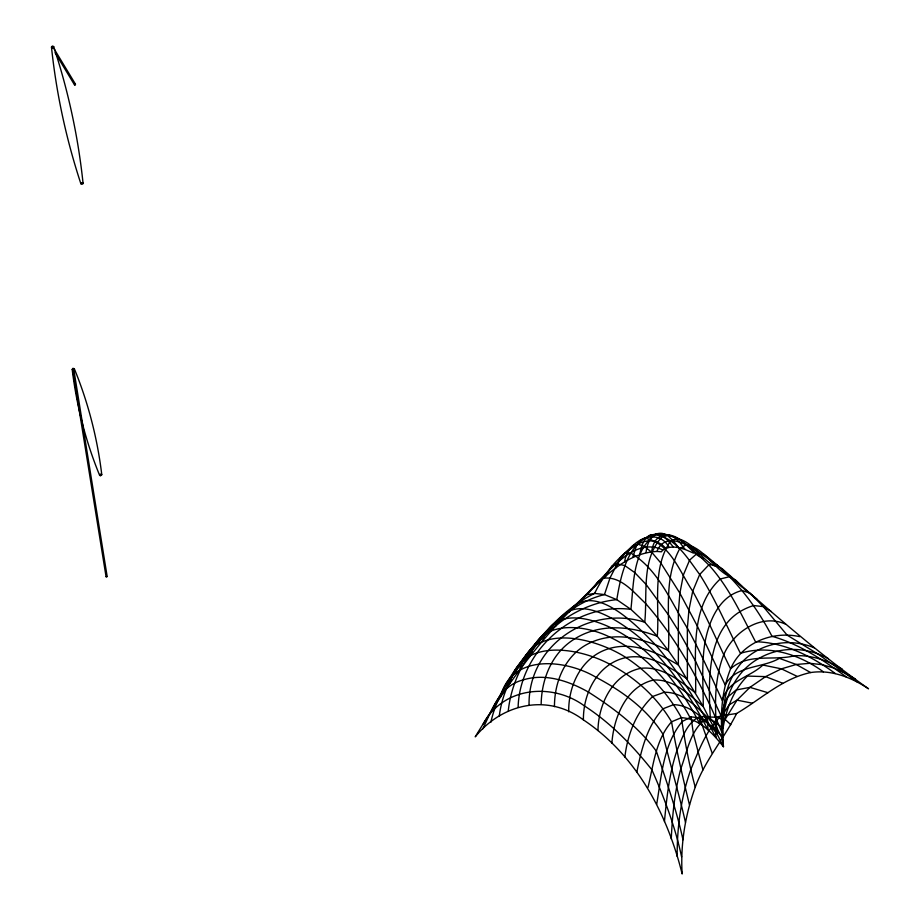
<?xml version="1.0" encoding="UTF-8"?>
<svg xmlns="http://www.w3.org/2000/svg" width="920" height="920" viewBox="0 0 920 920"><rect width="100%" height="100%" fill="white"/><g stroke="black" fill="none" stroke-linecap="round" stroke-linejoin="round"><path stroke-width="1.38" d="M677.166 856.428C677.028 826.85 681.042 797.111 690.931 769.166C698.901 750.467 706.1 730.043 721.222 715.829L736.632 713.483C760.851 699.223 782.391 678.523 810.623 672.554C831.266 669.38 851.621 677.488 868.526 688.793C816.971 652.441 769.741 610.696 722.522 569.02C708.377 560.705 669.173 522.365 656.88 551.436C618.861 553.506 594.584 589.179 568.56 612.456C531.99 649.531 502.09 692.415 475.226 736.851C502.032 703.65 547.688 693.105 583.406 719.888C636.237 754.986 667.253 813.717 682.157 874C680.306 844.583 685.25 814.867 695.255 787.198C704.904 760.38 724.029 738.737 736.632 713.483M80.879 183.747L80.868 183.712C66.275 139.357 56.338 93.484 51.474 47.046L52.417 46.034L53.659 46.552C68.252 90.896 78.177 136.769 83.053 183.206C83.329 184.851 79.534 184.402 81.409 182.689M671.266 838.936C672.347 815.35 674.636 791.706 680.777 768.844C687.458 750.812 690.805 727.306 708.906 717.002L716.611 717.244L721.222 715.829L730.802 724.707M107.168 576.553L106.064 576.725L107.168 576.518L73.899 370.185L72.806 370.415L74.336 368.782C88.216 402.638 97.405 438.391 101.775 474.72L100.36 475.928L99.854 474.386M106.064 576.691L72.806 370.415M568.709 711.827C568.284 685.009 581.946 656.42 609.293 648.531C633.891 641.401 657.65 652.694 678.373 664.942L703.282 706.606L723.453 746.706C721.406 717.358 721.763 684.342 742.808 661.296C761.3 642.654 790.222 637.64 814.211 647.83M554.461 706.652C554.357 680.374 566.352 652.763 591.79 642.091C617.251 631.108 644.828 638.952 668.414 650.67L678.373 664.942L678.362 612.064L679.88 593.193L683.422 574.873L689.597 560.119L697.21 553.346L703.938 554.277C722.338 568.445 738.265 584.959 756.838 599.046M583.406 719.888C583.096 692.944 597.827 663.665 625.98 657.558C649.117 653.246 669.196 666.804 687.389 679.04L687.355 628.153L688.953 609.822L692.725 591.215L699.694 574.494L708.791 564.926L716.438 564.523C739.622 584.441 757.931 609.247 771.983 636.295C799.606 644.081 823.687 660.399 846.63 677.131M541.155 704.352C541.535 678.615 552.253 652.222 575.115 638.618C600.185 623.162 630.901 626.083 657.282 636.318L668.414 650.67C670.335 616.825 662.871 579.991 679.65 548.86L686.343 544.525C704.57 548.55 712.804 567.456 728.341 575.874M597.966 730.514C598.391 704.007 612.766 674.038 640.78 668.311C662.457 665.942 679.523 680.834 695.635 692.921C696.382 654.499 689.115 608.005 720.233 578.99L729.399 576.736L736.149 580.474L742.394 586.983M664.447 821.548C666.735 797.548 669.265 773.363 676.982 750.386C682.295 737.943 686.654 722.66 699.901 716.438L708.906 717.002L714.299 722.763L722.143 738.323M529.046 704.628C528.333 645.184 589.271 604.567 644.759 622.242L657.282 636.318C659.755 604.762 651.659 568.744 670.53 541.017L676.763 538.453C693.783 541.949 700.557 559.164 715.173 566.271M611.88 743.107C613.72 717.473 626.094 686.481 653.499 680.041C673.946 678.971 688.827 694.543 703.282 706.606C703.168 685.009 701.396 663.285 705.065 641.849C709.09 620.839 719.279 596.114 742.095 590.502L749.915 593.124L763.289 606.613L787.152 635.156L817.799 653.959L857.486 682.088M518.121 707.008C519.8 650.693 574.505 601.944 630.89 609.373L644.759 622.242C647.622 593.779 640.837 558.693 662.619 536.314L668.679 534.842C684.952 537.579 689.482 552.736 703.42 558.624M656.673 804.39C661.503 776.008 663.17 744.659 682.226 721.498L691.046 716.979C704.605 717.082 713.828 728.456 722.832 737.081C721.004 706.261 731.342 672.681 760.449 657.581C781.574 646.058 807.519 647.105 828.38 658.651M508.265 711.022C513.82 656.04 561.246 605.13 616.791 599.656L630.89 609.373C633.949 583.82 632.178 550.562 656.029 534.313C677.718 531.3 694.45 551.62 708.791 564.926C729.203 587.316 741.6 615.158 755.481 641.711C784.932 642.505 812.003 656.385 835.303 673.52M624.864 757.079C627.474 734.723 636.099 712.183 652.682 696.486L664.332 692.242C683.847 692.07 697.348 707.871 710.435 720.13C708.124 679.535 705.444 620.218 753.698 605.532L763.289 606.613L771.293 611.57M646.058 552.506C646.932 543.778 651.325 532.07 662.078 533.358L674.544 537.384L679.972 542.673L685.158 549.481L693.393 553.069M636.87 771.995C641.32 749.662 647.174 725.926 663.021 708.779L673.589 704.651C692.392 705.145 705.329 720.831 717.174 733.505C714.541 707.238 714.023 679.88 723.683 654.867C733.182 632.063 761.162 612.961 785.611 624.185M499.261 716.243C502.389 690.621 515.062 667.759 531.53 648.289C550.792 624.806 574.068 602.048 604.463 594.584L616.791 599.656C620.851 575.172 627.934 539.316 656.754 533.784L662.733 535.889L667.966 535.854L673.452 541.017L678.546 547.572L685.158 549.481M651.659 551.678C652.636 545.111 655.224 537.153 662.733 535.889L668.288 540.81L673.325 546.997L678.546 547.572M647.967 787.531C653.51 765.014 655.581 739.852 671.565 721.797L681.398 717.669C699.522 718.623 712.862 733.435 723.453 746.706C719.647 720.716 720.762 693.381 730.595 668.782C741.957 642.447 772.765 630.66 799.79 636.663M639.837 554.254C641.309 546.952 643.183 538.085 650.705 534.727C673.635 533.979 687.573 558.405 699.694 574.494C715.633 599.518 726.961 627.003 740.45 653.338C769.154 644.38 799.836 654.672 823.342 671.807M632.764 557.313L636.755 544.916L639.998 540.488L644.368 538.165C669.587 541.719 680.064 572.677 692.725 591.215C706.663 616.423 717.761 643.034 730.595 668.782C748.65 652.579 773.329 661.238 794.592 655.741C811.486 654.844 827.827 660.525 842.179 669.081M624.668 561.993C626.543 541.592 657.248 525.527 669.162 547.4L673.325 546.997M490.854 722.28C496.466 696.877 510.519 674.785 526.401 654.58C545.387 630.58 566.708 607.085 594.584 593.411C604.118 574.045 617.837 555.91 636.755 544.916C646.058 538.809 658.57 539.384 665.758 548.469L669.162 547.4M615.469 568.525L620.873 556.692L632.799 545.663L637.686 544.18L644.057 546.181L651.831 552.368L660.767 562.902L679.88 593.193L697.36 626.14L725.167 684.963C736.218 664.872 761.748 668.506 779.401 658.363L796.271 664.481L810.623 672.554M519.869 669.495C532.047 620.827 595.976 638.146 625.98 657.558C648.991 672.692 668.104 693.553 681.398 717.669C684.756 741.094 689.011 764.336 695.255 787.198M509.737 683.548C520.329 637.365 578.392 647.381 609.523 664.091C634.972 677.189 656.949 697.107 671.565 721.797C676.28 749.742 682.766 777.319 689.471 804.839M530.909 655.167C539.039 619.436 584.522 624.255 609.856 637.146C645.391 653.97 672.692 684.71 690.839 719.072L691.046 716.979L693.438 734.068L702.949 769.867M500.376 697.268C510.933 653.464 565.466 659.122 595.838 677.178C621.839 690.885 646.737 708.733 662.745 733.861C669.909 763.485 678.753 792.683 685.469 822.411M542.823 640.711C554.403 601.622 604.049 621.403 627.233 636.916C658.559 658.697 682.364 689.873 699.66 723.58L699.901 716.438L701.097 722.096L712.275 753.422M482.839 728.824C492.062 709.745 499.732 685.803 522.916 679.995C545.169 672.888 568.686 680.961 588.191 691.955C613.64 708.067 638.331 726.8 656.351 751.203C666.172 780.424 676.43 809.588 682.985 839.764M605.153 577.012L611.938 566.156L617.228 563.879L625.059 553.334L630.959 553.15C658.444 569.572 670.933 602.013 687.355 628.153C700.419 651.74 711.091 676.51 722.464 700.913C726.754 680.478 749.627 677.637 762.898 665.045L781.413 668.84L797.077 676.327M491.625 710.723C503.159 688.137 518.006 667.414 533.865 647.692C552.379 623.07 577.852 605.188 597.816 582.038C614.031 565.719 636.881 537.683 662.825 549.953L665.758 548.469M555.484 626.37C572.918 587.374 622.184 622.495 642.654 640.147C669.932 665.539 691.012 696.9 707.986 729.917L707.491 717.082L723.039 728.099C726.306 708.929 733.389 690 747.408 676.073L765.589 676.625L782.851 683.284M483.241 723.982C503.194 686.792 552.241 682.18 584.637 706.054C610.684 722.913 632.534 745.499 651.797 769.66C664.286 797.766 675.165 826.735 681.605 856.865M662.825 549.953L661.445 551.793L656.88 551.436M593.803 587.351L597.816 582.038L602.887 578.312C620.758 575.54 633.811 592.445 645.483 603.347C657.754 617.228 668.702 632.201 678.707 647.795C695.623 674.406 709.665 702.731 721.659 731.86L724.086 712.735L729.019 704.904L737.012 700.143L749.926 687.366L765.589 676.625L781.413 668.84L796.271 664.481L809.922 663.308L822.457 664.723L834.118 668.161L845.02 673.06L855.565 679.144M568.56 612.456C592.698 578.392 638.192 627.049 656.086 645.495C680.075 673.325 698.866 705.134 715.978 737.506L715.012 721.74L716.611 717.244L724.592 720.245L737.012 700.143L752.433 703.202M581.589 599.276L586.661 594.769L594.584 593.411L604.463 594.584L610.098 577.702L617.228 563.879L624.806 565.582L634.742 572.585L646.058 584.418L668.288 614.663L678.167 630.327L695.255 660.629L721.452 716.53L723.603 706.917L727.053 697.647L736.092 689.988L749.926 687.366L768.016 692.725M100.74 474.007L101.775 474.72M82.363 182.574L83.053 183.206M75.451 84.157C73.37 83.018 75.532 86.871 75.451 84.157L53.751 48.288M73.899 370.219L72.197 369.437C76.578 405.777 85.767 441.554 99.659 475.421M74.29 368.702L72.921 368.334L72.208 369.483M74.554 84.939L55.062 52.704M53.659 46.552L52.75 47.69L51.474 47.046M52.049 47.437C53.314 49.783 53.187 45.16 52.049 47.368"/></g></svg>
